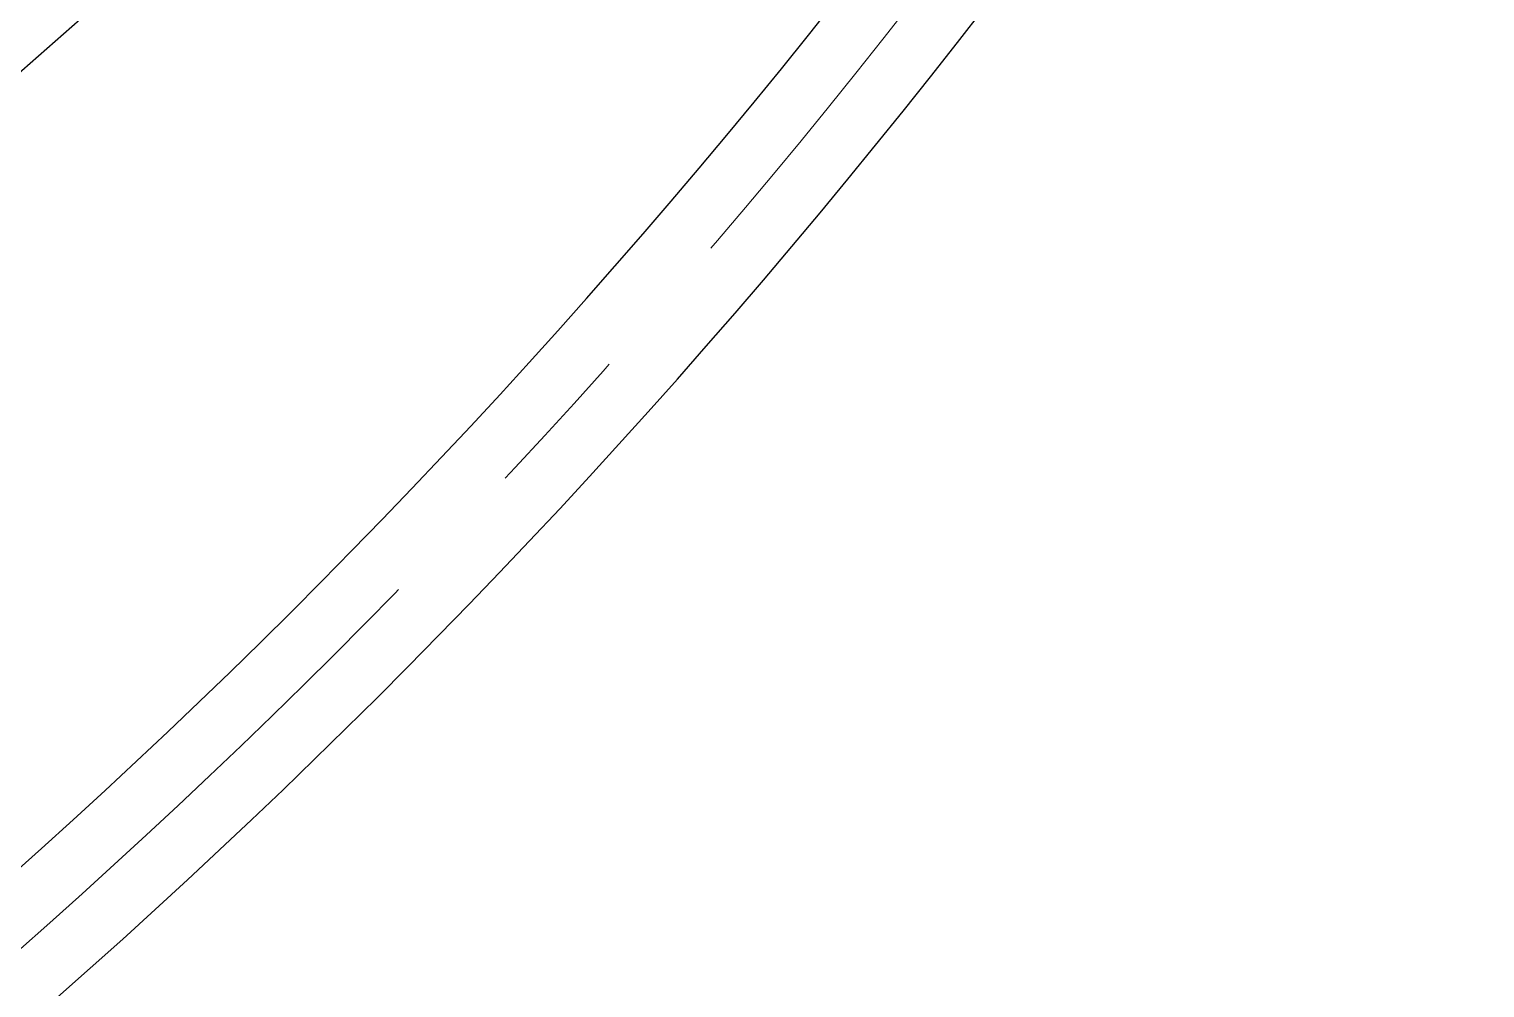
# Model space of a CAD drawing. Header units: metres. Extents: x 2498305 to 2504975, y 1114161 to 1117767.
# Drawn here: x 2499145.73 to 2499157.73, y 1114676.51 to 1114684.41 of the extents above; entities that cross this region are included whole.
import ezdxf

# ---------------------------------------------------------------- set-up
doc = ezdxf.new("R2010")
doc.units = ezdxf.units.M
doc.linetypes.add('AXESX2', pattern=[101.6, 63.5, -12.7, 12.7, -12.7])
doc.layers.add('AXES', color=7, linetype='AXESX2', lineweight=9)
doc.layers.add('RAILS', color=5, linetype='Continuous', true_color=0x0000ff)

msp = doc.modelspace()

# ---------------------------------------------------------------- linework, layer by layer
at = {"layer": 'AXES', "ltscale": 0.1, "flags": 128}
msp.add_lwpolyline([(2499094.378, 1114641.064), (2499094.927, 1114641.5), (2499095.481, 1114641.926), (2499096.042, 1114642.345), (2499096.607, 1114642.757), (2499097.177, 1114643.162), (2499097.752, 1114643.559), (2499098.332, 1114643.95), (2499098.917, 1114644.334), (2499099.506, 1114644.71), (2499100.1, 1114645.079), (2499100.699, 1114645.441), (2499101.302, 1114645.795), (2499101.909, 1114646.141), (2499102.521, 1114646.481), (2499103.136, 1114646.812), (2499103.757, 1114647.136), (2499106.527, 1114648.456), (2499106.835, 1114648.593), (2499107.144, 1114648.727), (2499107.454, 1114648.86), (2499107.764, 1114648.99), (2499108.076, 1114649.119), (2499108.388, 1114649.247), (2499108.701, 1114649.372), (2499109.014, 1114649.495), (2499109.328, 1114649.617), (2499109.643, 1114649.737), (2499109.959, 1114649.854), (2499110.275, 1114649.971), (2499110.592, 1114650.085), (2499110.91, 1114650.197), (2499111.228, 1114650.308), (2499111.547, 1114650.416), (2499112.003, 1114650.606), (2499112.457, 1114650.801), (2499112.908, 1114651), (2499113.358, 1114651.203), (2499113.806, 1114651.411), (2499114.251, 1114651.624), (2499114.694, 1114651.841), (2499115.135, 1114652.062), (2499115.574, 1114652.287), (2499116.011, 1114652.518), (2499116.445, 1114652.752), (2499116.877, 1114652.991), (2499117.307, 1114653.234), (2499117.733, 1114653.481), (2499118.158, 1114653.733), (2499118.58, 1114653.988), (2499118.999, 1114654.248), (2499119.416, 1114654.512), (2499119.83, 1114654.781), (2499120.242, 1114655.053), (2499120.651, 1114655.33), (2499121.057, 1114655.61), (2499121.46, 1114655.895), (2499121.86, 1114656.183), (2499122.257, 1114656.476), (2499122.652, 1114656.773), (2499123.043, 1114657.073), (2499123.432, 1114657.377), (2499123.817, 1114657.685), (2499124.2, 1114657.997), (2499124.579, 1114658.313), (2499124.958, 1114658.636), (2499134.819, 1114667.326), (2499143.999, 1114675.426), (2499144.276, 1114675.653), (2499144.551, 1114675.881), (2499144.824, 1114676.112), (2499145.097, 1114676.344), (2499145.367, 1114676.577), (2499145.637, 1114676.813), (2499145.904, 1114677.05), (2499146.171, 1114677.288), (2499146.435, 1114677.528), (2499146.699, 1114677.77), (2499146.961, 1114678.014), (2499147.221, 1114678.259), (2499147.48, 1114678.506), (2499147.737, 1114678.754), (2499147.993, 1114679.004), (2499148.247, 1114679.256), (2499148.499, 1114679.509), (2499148.75, 1114679.763), (2499149, 1114680.02), (2499149.248, 1114680.278), (2499149.494, 1114680.537), (2499149.739, 1114680.797), (2499149.981, 1114681.06), (2499150.223, 1114681.324), (2499150.462, 1114681.589), (2499150.7, 1114681.856), (2499150.936, 1114682.124), (2499151.171, 1114682.394), (2499151.404, 1114682.665), (2499151.636, 1114682.938), (2499151.865, 1114683.212), (2499152.093, 1114683.487), (2499152.319, 1114683.764), (2499152.544, 1114684.043), (2499152.767, 1114684.323), (2499152.988, 1114684.604), (2499153.207, 1114684.886), (2499153.424, 1114685.17), (2499153.64, 1114685.455), (2499153.854, 1114685.741), (2499154.066, 1114686.029), (2499154.277, 1114686.318), (2499154.485, 1114686.609), (2499154.692, 1114686.9), (2499154.897, 1114687.193), (2499155.1, 1114687.488), (2499155.301, 1114687.783), (2499155.501, 1114688.08), (2499155.698, 1114688.378), (2499155.894, 1114688.678), (2499156.088, 1114688.978), (2499156.28, 1114689.279), (2499156.47, 1114689.582), (2499156.659, 1114689.886), (2499156.845, 1114690.191), (2499157.03, 1114690.497), (2499157.212, 1114690.805), (2499157.393, 1114691.114), (2499157.571, 1114691.423), (2499157.748, 1114691.734), (2499157.923, 1114692.046), (2499158.096, 1114692.359), (2499158.267, 1114692.673), (2499158.44, 1114692.996), (2499158.886, 1114693.835), (2499159.332, 1114694.674), (2499159.777, 1114695.514), (2499160.221, 1114696.354), (2499160.664, 1114697.194), (2499161.105, 1114698.035), (2499161.546, 1114698.877), (2499161.987, 1114699.719), (2499162.426, 1114700.562), (2499162.864, 1114701.405), (2499163.301, 1114702.249), (2499163.738, 1114703.093), (2499164.173, 1114703.937), (2499164.608, 1114704.782), (2499165.042, 1114705.628), (2499165.88, 1114707.276)], dxfattribs=at)
at = {"layer": 'RAILS', "flags": 128}
msp.add_lwpolyline([(2499166.092, 1114706.588, -0.072099), (2499157.608, 1114694.843), (2499157.429, 1114694.66), (2499157.243, 1114694.471), (2499157.05, 1114694.276), (2499156.847, 1114694.074), (2499156.636, 1114693.865), (2499156.413, 1114693.648), (2499156.178, 1114693.42), (2499155.928, 1114693.181), (2499155.661, 1114692.928), (2499155.373, 1114692.658), (2499155.059, 1114692.366), (2499154.709, 1114692.044), (2499154.311, 1114691.682), (2499153.837, 1114691.255), (2499153.217, 1114690.701), (2499151.716, 1114689.377), (2499119.93, 1114661.428)], format="xyb", dxfattribs=at)
for points in [[(2499145.572, 1114677.424), (2499145.836, 1114677.66), (2499146.098, 1114677.897), (2499146.36, 1114678.137), (2499146.619, 1114678.379), (2499146.877, 1114678.622), (2499147.134, 1114678.867), (2499147.389, 1114679.113), (2499147.642, 1114679.36), (2499147.894, 1114679.61), (2499148.144, 1114679.861), (2499148.393, 1114680.113), (2499148.641, 1114680.368), (2499148.886, 1114680.623), (2499149.131, 1114680.881), (2499149.373, 1114681.138), (2499149.613, 1114681.398), (2499149.853, 1114681.66), (2499150.09, 1114681.923), (2499150.326, 1114682.188), (2499150.56, 1114682.453), (2499150.793, 1114682.721), (2499151.024, 1114682.99), (2499151.254, 1114683.26), (2499151.481, 1114683.532), (2499151.707, 1114683.805), (2499151.931, 1114684.079), (2499152.154, 1114684.356), (2499152.375, 1114684.633)], [(2499145.967, 1114676.438), (2499146.236, 1114676.676), (2499146.506, 1114676.916), (2499146.772, 1114677.159), (2499147.038, 1114677.403), (2499147.303, 1114677.649), (2499147.565, 1114677.896), (2499147.826, 1114678.145), (2499148.085, 1114678.395), (2499148.344, 1114678.648), (2499148.6, 1114678.902), (2499148.854, 1114679.157), (2499149.107, 1114679.413), (2499149.359, 1114679.672), (2499149.61, 1114679.933), (2499149.857, 1114680.193), (2499150.105, 1114680.456), (2499150.349, 1114680.722), (2499150.593, 1114680.988), (2499150.834, 1114681.255), (2499151.074, 1114681.524), (2499151.312, 1114681.795), (2499151.549, 1114682.067), (2499151.784, 1114682.34), (2499152.018, 1114682.616), (2499152.249, 1114682.892), (2499152.479, 1114683.169), (2499152.707, 1114683.449), (2499152.934, 1114683.73), (2499153.159, 1114684.013), (2499153.382, 1114684.296), (2499153.603, 1114684.581)]]:
    msp.add_lwpolyline(points, dxfattribs=at)

doc.saveas('drawing.dxf')
